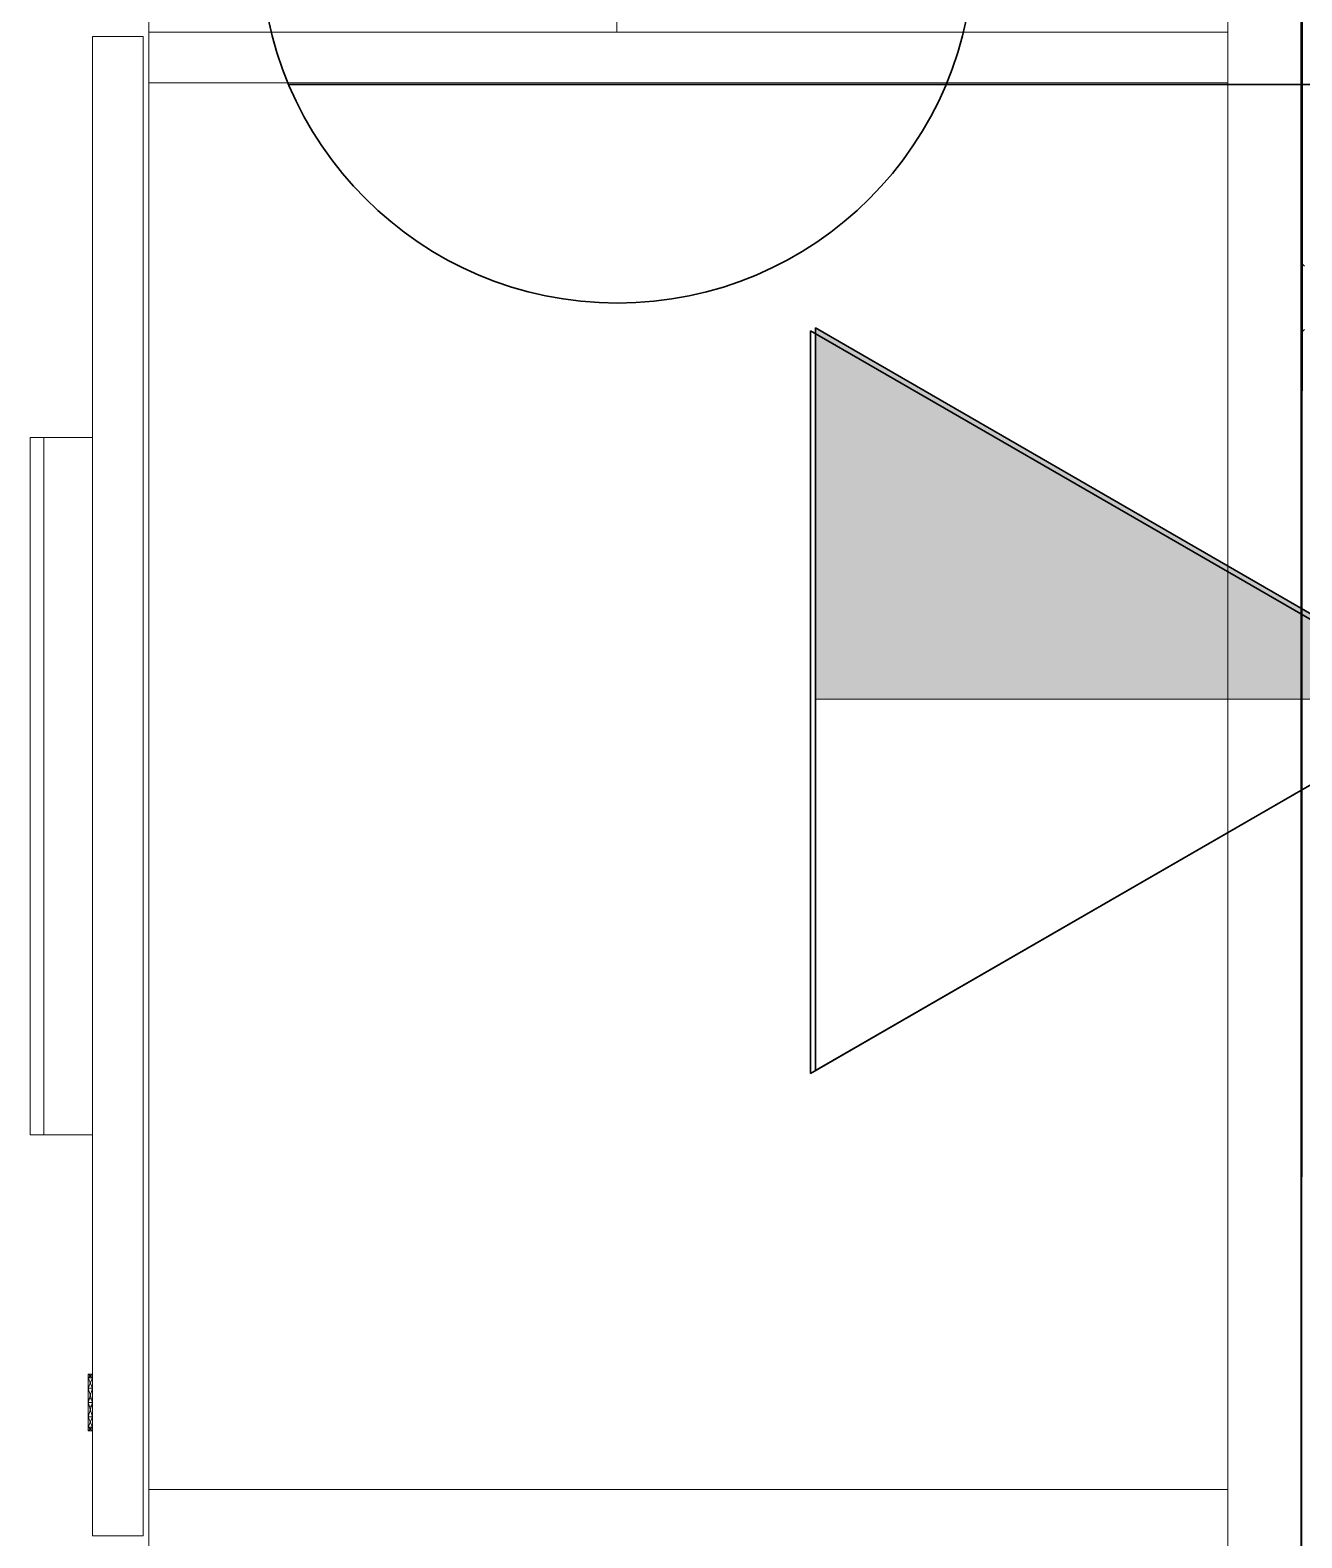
# Model space of a CAD drawing. Header units: inches. Extents: x 0 to 1536, y 72 to 1354.
# Drawn here: x 932.56 to 950.22, y 113.39 to 134.33 of the extents above; entities that cross this region are included whole.
import ezdxf

# ---------------------------------------------------------------- set-up
doc = ezdxf.new("R2010")
doc.units = ezdxf.units.IN
doc.header["$MEASUREMENT"] = 0
for name, color, linetype, lineweight in [('A-ANNO-NOTE', 131, 'Continuous', 9), ('G-IMPT', 8, 'Continuous', 9), ('I-FURN-PNLS', 30, 'Continuous', 9)]:
    doc.layers.add(name, color=color, linetype=linetype, lineweight=lineweight)

# ---------------------------------------------------------------- blocks, each defined once
blk = doc.blocks.new('WORKSTATION_1 - NCARB Leverage OPT A_dwg_3_KPWL4236-7491115-Level XX  POWER _ SIGNAL')
at = {"layer": 'G-IMPT'}
blk.add_line((37.05, -1.5), (37.5, -1.5), dxfattribs=at)
blk.add_line((37.05, -1.5), (37.5, -1.5), dxfattribs=at)
blk = doc.blocks.new('WORKSTATION_1 - NCARB Leverage OPT A_dwg_3_KECS22436-7491119-Level XX  POWER _ SIGNAL')
at = {"layer": 'G-IMPT'}
for p, q in [((2.013, -1.493), (36.987, -1.493)), ((2.013, -1.493), (36.973, -1.5)), ((2.025, -1.5), (36.975, -1.5)), ((27.386, -1.487), (36.987, -1.493)), ((27.386, -1.493), (36.987, -1.493)), ((27.386, -1.495), (36.987, -1.493)), ((27.824, -1.5), (36.975, -1.5)), ((37.012, -1.493), (36.975, -1.5)), ((37.012, -1.493), (36.975, -1.5)), ((37.012, -1.493), (36.975, -1.5)), ((37.046, -1.471), (37.012, -1.493)), ((37.046, -1.471), (37.012, -1.493)), ((37.046, -1.471), (37.012, -1.493))]:
    blk.add_line(p, q, dxfattribs=at)
blk = doc.blocks.new('WORKSTATION_1 - NCARB Leverage OPT A_dwg_3_KESS1236-7491117-Level XX  POWER _ SIGNAL')
at = {"layer": 'G-IMPT'}
for p, q in [((37.062, -1.45), (37.025, -1.487)), ((37.012, -1.493), (1.988, -1.493)), ((36.973, -1.5), (1.988, -1.493)), ((2.025, -1.5), (36.975, -1.5)), ((36.975, -1.5), (2.025, -1.5)), ((36.975, -1.5), (37.012, -1.493)), ((36.975, -1.5), (37.012, -1.493)), ((37.025, -1.487), (37.012, -1.493)), ((37.025, -1.487), (37.046, -1.471))]:
    blk.add_line(p, q, dxfattribs=at)
blk = doc.blocks.new('WORKSTATION_1 - NCARB Leverage OPT A_dwg_3_42PP AA36_000000-7491120-Level XX  POWER _ SIGNAL')
for name in ['WORKSTATION_1 - NCARB Leverage OPT A_dwg_3_KPWL4236-7491115-Level XX  POWER _ SIGNAL', 'WORKSTATION_1 - NCARB Leverage OPT A_dwg_3_KECS22436-7491119-Level XX  POWER _ SIGNAL', 'WORKSTATION_1 - NCARB Leverage OPT A_dwg_3_KESS1236-7491117-Level XX  POWER _ SIGNAL']:
    blk.add_blockref(name, (0, 0))
blk = doc.blocks.new('WORKSTATION_1 - NCARB Leverage OPT A_dwg_3_KPWL4236-V38-Level XX  POWER _ SIGNAL')
at = {"layer": 'G-IMPT'}
blk.add_line((1.95, -1.5), (1.5, -1.5), dxfattribs=at)
blk.add_line((1.95, -1.5), (1.5, -1.5), dxfattribs=at)
blk = doc.blocks.new('WORKSTATION_1 - NCARB Leverage OPT A_dwg_3_KESS2436-7491116-Level XX  POWER _ SIGNAL')
at = {"layer": 'G-IMPT'}
for p, q in [((1.954, -1.471), (1.988, -1.493)), ((1.954, -1.471), (1.988, -1.493)), ((1.954, -1.471), (1.988, -1.493)), ((2.025, -1.5), (1.988, -1.493)), ((1.988, -1.493), (2.025, -1.5)), ((2.025, -1.5), (1.988, -1.493)), ((14.549, -1.485), (2.013, -1.493)), ((36.987, -1.493), (2.013, -1.493)), ((2.013, -1.493), (36.987, -1.493)), ((2.013, -1.493), (36.975, -1.5)), ((36.975, -1.5), (2.025, -1.5)), ((36.975, -1.5), (2.025, -1.5)), ((36.987, -1.493), (2.027, -1.5))]:
    blk.add_line(p, q, dxfattribs=at)
blk = doc.blocks.new('WORKSTATION_1 - NCARB Leverage OPT A_dwg_3_KESS1236-V39-Level XX  POWER _ SIGNAL')
at = {"layer": 'G-IMPT'}
for p, q in [((1.938, -1.45), (1.975, -1.487)), ((1.975, -1.487), (1.954, -1.471)), ((1.954, -1.471), (1.988, -1.493)), ((1.975, -1.487), (1.988, -1.493)), ((14.549, -1.485), (1.988, -1.493)), ((2.025, -1.5), (1.988, -1.493)), ((1.988, -1.493), (2.025, -1.5)), ((37.012, -1.493), (1.988, -1.493)), ((36.975, -1.5), (1.988, -1.493)), ((2.025, -1.5), (36.975, -1.5)), ((36.975, -1.5), (2.025, -1.5))]:
    blk.add_line(p, q, dxfattribs=at)
blk = doc.blocks.new('WORKSTATION_1 - NCARB Leverage OPT A_dwg_3_42NN AA36_000000-7491118-Level XX  POWER _ SIGNAL')
for name in ['WORKSTATION_1 - NCARB Leverage OPT A_dwg_3_KPWL4236-V38-Level XX  POWER _ SIGNAL', 'WORKSTATION_1 - NCARB Leverage OPT A_dwg_3_KESS2436-7491116-Level XX  POWER _ SIGNAL', 'WORKSTATION_1 - NCARB Leverage OPT A_dwg_3_KESS1236-V39-Level XX  POWER _ SIGNAL']:
    blk.add_blockref(name, (0, 0))
blk = doc.blocks.new('WORKSTATION_1 - NCARB Leverage OPT A_dwg_3_KPGAS0972-7491113-Level XX  POWER _ SIGNAL')
at = {"layer": 'G-IMPT'}
for p, q in [((73.459, -1.492), (1.5, -1.47)), ((73.459, -1.485), (1.5, -1.496)), ((1.5, -1.492), (73.459, -1.492)), ((73.459, -1.5), (1.5, -1.492)), ((1.5, -1.496), (73.459, -1.496)), ((73.459, -1.496), (1.5, -1.5)), ((1.5, -1.5), (73.459, -1.5)), ((1.5, -1.5), (73.459, -1.5))]:
    blk.add_line(p, q, dxfattribs=at)
blk = doc.blocks.new('WORKSTATION_1 - NCARB Leverage OPT A_dwg_3_UGHS1672R-7491110-Level XX  POWER _ SIGNAL')
at = {"layer": 'G-IMPT'}
for p, q in [((26.088, 16), (35.239, 16)), ((26.088, 16), (35.239, 16)), ((26.088, 16), (35.239, 16)), ((26.088, 16), (35.239, 16)), ((26.088, 16), (35.239, 16)), ((35.239, 16), (26.088, 16)), ((35.239, 16), (35.314, 16)), ((35.239, 16), (35.314, 16)), ((35.239, 16), (35.314, 16)), ((35.239, 16), (35.314, 16)), ((35.239, 16), (35.314, 16)), ((35.314, 16), (35.239, 16)), ((35.314, 16), (36.214, 16)), ((35.314, 16), (36.214, 16)), ((35.314, 16), (36.214, 16)), ((35.314, 16), (36.214, 16)), ((35.314, 16), (36.214, 16)), ((36.214, 16), (35.314, 16)), ((36.214, 16), (36.289, 16)), ((36.214, 16), (36.289, 16)), ((36.214, 16), (36.289, 16)), ((36.214, 16), (36.289, 16)), ((36.214, 16), (36.289, 16)), ((36.289, 16), (36.214, 16)), ((36.289, 16), (71.181, 16)), ((36.289, 16), (71.181, 16)), ((36.289, 16), (71.181, 16)), ((36.289, 16), (71.181, 16)), ((36.289, 16), (71.239, 16)), ((71.239, 16), (36.289, 16)), ((26.088, 14.984), (32.076, 14.984)), ((26.088, 14.984), (71.181, 14.984)), ((32.076, 14.984), (32.777, 14.984)), ((32.777, 14.984), (32.076, 14.984)), ((32.076, 0), (32.076, 14.984)), ((32.076, 0), (32.076, 14.984)), ((32.777, 14.984), (32.076, 14.984)), ((32.777, 14.984), (52.316, 14.984)), ((32.777, 0), (32.777, 14.984)), ((32.777, 0), (32.777, 14.984)), ((52.316, 14.984), (53.017, 14.984)), ((53.017, 14.984), (52.316, 14.984)), ((52.316, 0), (52.316, 14.984)), ((52.316, 0), (52.316, 14.984)), ((53.017, 14.984), (52.316, 14.984)), ((26.088, 6.5), (32.076, 6.5)), ((26.088, 6.5), (32.076, 6.5)), ((32.076, 0), (32.076, 6.5)), ((32.076, 0), (32.076, 6.5)), ((26.088, 0), (71.882, 0)), ((26.088, 0), (71.882, 0)), ((32.777, 0), (32.076, 0)), ((32.777, 0), (32.076, 0)), ((32.777, 0), (32.076, 0)), ((32.777, 0), (32.076, 0)), ((52.316, 0), (32.777, 0)), ((52.316, 0), (32.777, 0)), ((53.017, 0), (52.316, 0)), ((53.017, 0), (52.316, 0)), ((53.017, 0), (52.316, 0)), ((53.017, 0), (52.316, 0)), ((52.958, -0.079), (32.135, -0.079)), ((32.135, -0.079), (32.135, -0.78)), ((52.958, -0.079), (32.135, -0.079)), ((32.135, -0.079), (32.135, -0.78)), ((32.135, -0.079), (32.135, -0.78)), ((52.958, -0.079), (32.135, -0.079)), ((52.958, -0.079), (32.135, -0.079)), ((32.135, -0.079), (32.135, -0.78)), ((52.958, -0.079), (52.958, -0.78)), ((52.958, -0.079), (52.958, -0.78)), ((52.958, -0.079), (52.958, -0.78)), ((52.958, -0.079), (52.958, -0.78)), ((37.704, -0.78), (32.135, -0.78)), ((37.704, -0.78), (32.135, -0.78)), ((37.704, -0.78), (32.135, -0.78)), ((52.958, -0.78), (32.135, -0.78)), ((47.389, -0.78), (37.704, -0.78)), ((47.389, -0.78), (37.704, -0.78)), ((47.389, -0.78), (37.704, -0.78)), ((37.704, -0.78), (47.389, -0.78)), ((37.704, -0.78), (47.389, -0.78)), ((37.704, -1.458), (37.704, -0.78)), ((37.704, -0.78), (47.389, -0.78)), ((37.704, -1.646), (37.704, -0.78)), ((37.704, -1.458), (37.704, -0.78)), ((37.704, -1.646), (37.704, -0.78)), ((37.704, -0.78), (47.389, -0.78)), ((50.766, -0.78), (47.389, -0.78)), ((50.766, -0.78), (47.389, -0.78)), ((50.766, -0.78), (47.389, -0.78)), ((47.389, -1.458), (47.389, -0.78)), ((47.389, -1.646), (47.389, -0.78)), ((47.389, -1.458), (47.389, -0.78)), ((47.389, -1.646), (47.389, -0.78)), ((50.714, -0.78), (50.766, -0.78)), ((50.766, -0.78), (50.714, -0.78)), ((50.714, -0.839), (50.714, -0.78)), ((50.766, -0.839), (50.714, -0.78)), ((50.714, -0.839), (50.766, -0.78)), ((51.448, -0.78), (50.766, -0.78)), ((51.448, -0.78), (50.766, -0.78)), ((51.448, -0.78), (50.766, -0.78)), ((50.766, -0.78), (50.91, -0.78)), ((50.91, -0.78), (50.766, -0.78)), ((50.766, -0.839), (50.766, -0.78)), ((50.91, -0.839), (50.766, -0.78)), ((50.766, -0.839), (50.91, -0.78)), ((50.766, -0.839), (50.766, -0.78)), ((50.91, -0.78), (51.107, -0.78)), ((51.107, -0.78), (50.91, -0.78)), ((50.91, -0.839), (50.91, -0.78)), ((51.107, -0.839), (50.91, -0.78)), ((50.91, -0.839), (51.107, -0.78)), ((50.91, -0.839), (50.91, -0.78)), ((51.156, -0.78), (51.058, -0.78)), ((51.156, -0.78), (51.058, -0.78)), ((51.058, -0.839), (51.058, -0.794)), ((51.058, -0.839), (51.058, -0.794)), ((51.107, -0.78), (51.304, -0.78)), ((51.304, -0.78), (51.107, -0.78)), ((51.107, -0.839), (51.107, -0.78)), ((51.304, -0.839), (51.107, -0.78)), ((51.107, -0.839), (51.304, -0.78)), ((51.107, -0.839), (51.107, -0.78)), ((51.156, -0.824), (51.156, -0.78)), ((51.156, -0.824), (51.156, -0.78)), ((51.448, -0.78), (51.304, -0.78)), ((51.448, -0.78), (51.304, -0.78)), ((51.304, -0.839), (51.304, -0.78)), ((51.448, -0.839), (51.304, -0.78)), ((51.304, -0.839), (51.448, -0.78)), ((51.304, -0.839), (51.304, -0.78)), ((52.958, -0.78), (51.448, -0.78)), ((52.958, -0.78), (51.448, -0.78)), ((52.958, -0.78), (51.448, -0.78)), ((51.501, -0.78), (51.448, -0.78)), ((51.448, -0.78), (51.501, -0.78)), ((51.448, -0.839), (51.448, -0.78)), ((51.448, -0.839), (51.501, -0.78)), ((51.448, -0.839), (51.448, -0.78)), ((51.501, -0.839), (51.448, -0.78)), ((51.501, -0.839), (51.501, -0.78)), ((50.766, -0.839), (50.714, -0.839)), ((50.714, -0.839), (50.766, -0.839)), ((50.91, -0.839), (50.766, -0.839)), ((50.766, -0.839), (50.91, -0.839)), ((51.107, -0.839), (50.91, -0.839)), ((50.91, -0.839), (51.107, -0.839)), ((51.156, -0.839), (51.058, -0.839)), ((51.156, -0.839), (51.058, -0.839)), ((51.304, -0.839), (51.107, -0.839)), ((51.107, -0.839), (51.304, -0.839)), ((51.448, -0.839), (51.304, -0.839)), ((51.448, -0.839), (51.304, -0.839)), ((51.448, -0.839), (51.501, -0.839)), ((51.501, -0.839), (51.448, -0.839)), ((37.704, -1.591), (37.704, -1.458)), ((37.704, -1.646), (37.704, -1.458)), ((37.704, -1.458), (47.389, -1.458)), ((37.704, -1.458), (47.389, -1.458)), ((47.389, -1.591), (47.389, -1.458)), ((47.389, -1.646), (47.389, -1.458)), ((37.704, -1.646), (37.704, -1.591)), ((37.704, -1.646), (47.389, -1.646)), ((37.704, -1.646), (47.389, -1.646)), ((47.389, -1.646), (47.389, -1.591))]:
    blk.add_line(p, q, dxfattribs=at)
blk = doc.blocks.new('WORKSTATION_1 - Layout - Option A-7491167-Level XX  POWER _ SIGNAL')
at = {"layer": 'I-FURN-PNLS'}
for p, q in [((1.5, -72.615), (1.5, -0.655)), ((1.5, -72.656), (1.5, -0.656)), ((1.5, -1.198), (1.5, -36.09)), ((17.5, -20.063), (17.5, -19.362)), ((18.28, -19.421), (17.579, -19.421)), ((17.579, -19.421), (17.579, -40.244)), ((18.28, -20.931), (18.28, -19.421)), ((17.5, -39.602), (17.5, -20.063)), ((18.28, -21.613), (18.28, -20.931)), ((18.28, -24.99), (18.28, -21.613)), ((19.146, -24.99), (18.28, -24.99)), ((18.28, -24.99), (18.28, -34.675)), ((18.28, -34.675), (18.28, -24.99)), ((19.146, -34.675), (19.146, -24.99)), ((18.28, -34.675), (19.146, -34.675)), ((18.28, -40.244), (18.28, -34.675)), ((1.5, -36.09), (1.5, -36.165)), ((1.5, -36.165), (1.5, -37.065)), ((1.5, -37.065), (1.5, -37.14)), ((1.5, -37.14), (1.5, -46.729)), ((17.5, -40.303), (17.5, -39.602)), ((17.5, -46.291), (17.5, -40.303)), ((17.579, -40.244), (18.28, -40.244))]:
    blk.add_line(p, q, dxfattribs=at)
for name, p, rotation in [('WORKSTATION_1 - NCARB Leverage OPT A_dwg_3_42NN AA36_000000-7491118-Level XX  POWER _ SIGNAL', (0, -38.115), 90.00000000000001), ('WORKSTATION_1 - NCARB Leverage OPT A_dwg_3_UGHS1672R-7491110-Level XX  POWER _ SIGNAL', (17.5, -72.379), 89.99999999999999), ('WORKSTATION_1 - NCARB Leverage OPT A_dwg_3_KPGAS0972-7491113-Level XX  POWER _ SIGNAL', (0, -74.115), 89.99999999999999), ('WORKSTATION_1 - NCARB Leverage OPT A_dwg_3_42PP AA36_000000-7491120-Level XX  POWER _ SIGNAL', (0, -74.115), 90.00000000000001)]:
    blk.add_blockref(name, p, dxfattribs=dict(rotation=rotation))

msp = doc.modelspace()

# ---------------------------------------------------------------- hatches: boundary and pattern name
at = {"layer": 'A-ANNO-NOTE'}
msp.add_hatch(color=256, dxfattribs=at).paths.add_polyline_path([(952.397, 125.04), (943.465, 130.197), (943.465, 125.04), (951.846, 125.04)], flags=0)

# ---------------------------------------------------------------- linework, layer by layer
at = {"layer": 'A-ANNO-NOTE', "lineweight": 30}
for p, q in [((952.676, 133.577), (936.15, 133.577)), ((952.676, 133.577), (936.15, 133.577)), ((952.33, 125), (943.397, 130.158)), ((943.397, 119.843), (943.397, 130.158)), ((952.397, 125.04), (943.465, 130.197)), ((943.465, 119.883), (943.465, 130.197)), ((952.397, 125.04), (943.465, 119.883)), ((952.33, 125), (943.397, 119.843))]:
    msp.add_line(p, q, dxfattribs=at)
at = {"layer": 'A-ANNO-NOTE'}
for p, q in [((952.397, 125.04), (943.465, 130.197)), ((943.465, 130.197), (943.465, 125.04)), ((943.465, 125.04), (952.397, 125.04))]:
    msp.add_line(p, q, dxfattribs=at)
at = {"layer": 'A-ANNO-NOTE', "lineweight": 30}
msp.add_circle((940.714, 135.493), 4.95, dxfattribs=at)

# ---------------------------------------------------------------- block references
at = {"layer": 'I-FURN-PNLS', "rotation": 180}
msp.add_blockref('WORKSTATION_1 - Layout - Option A-7491167-Level XX  POWER _ SIGNAL', (951.705, 94), dxfattribs=at)

doc.saveas('drawing.dxf')
